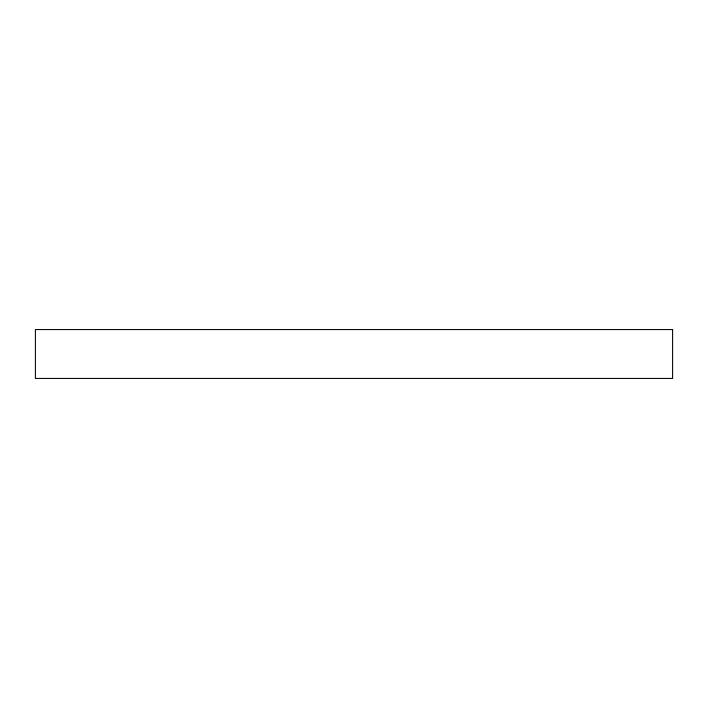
<?xml version="1.0" encoding="UTF-8"?>
<svg xmlns="http://www.w3.org/2000/svg" width="708" height="708" viewBox="0 0 708 708"><rect width="100%" height="100%" fill="white"/><g stroke="black" fill="none" stroke-linecap="round" stroke-linejoin="round"><path stroke-width="1.06" d="M672.6 329.565L35.4 329.565L35.4 378.435L672.6 378.435L672.6 329.565"/></g></svg>
